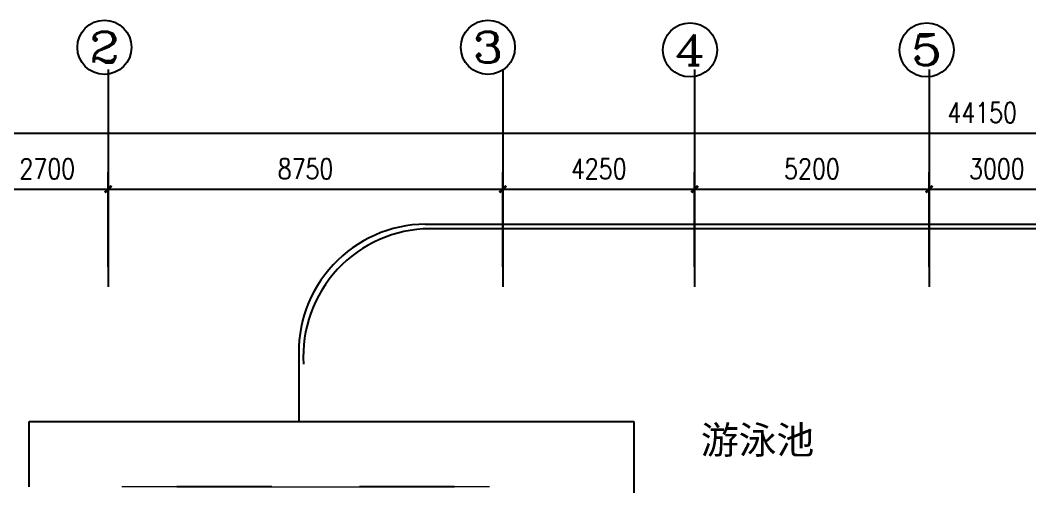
# Model space of a CAD drawing. Extents: x 1487452 to 1619693, y 165319 to 350168.
# Drawn here: x 1512356 to 1534736, y 298136 to 308477 of the extents above; entities that cross this region are included whole.
import ezdxf
from ezdxf.enums import TextEntityAlignment as Align

# ---------------------------------------------------------------- set-up
doc = ezdxf.new("R2010")
doc.units = 0
doc.header["$LTSCALE"] = 1000
doc.header["$MEASUREMENT"] = 0
doc.layers.get('0').update_dxf_attribs({"linetype": 'CONTINUOUS'})
doc.layers.get('Defpoints').update_dxf_attribs({"linetype": 'CONTINUOUS'})
for name, color, linetype in [('AXIS', 3, 'CONTINUOUS'), ('AXIS_TEXT', 7, 'CONTINUOUS'), ('Dim3', 30, 'CONTINUOUS')]:
    doc.layers.add(name, color=color, linetype=linetype)
doc.styles.add('_TCH_AXIS', font='COMPLEX', dxfattribs={"bigfont": 'GBCBIG'})
doc.styles.add('DIM_FONT', font='SIMPLEX.shx', dxfattribs={"width": 0.8})
doc.styles.add('黑体', font='SIMHEI.TTF')
doc.dimstyles.new('DIMN150', dxfattribs={"dimscale": 1.5, "dimtxt": 300, "dimasz": 100, "dimexe": 250, "dimexo": 300, "dimgap": 150, "dimtad": 1, "dimdec": 0, "dimzin": 0, "dimdsep": 46, "dimtxsty": 'DIM_FONT', "dimblk": 'ARCHTICK', "dimcen": 0.09, "dimclrt": 7, "dimazin": 2, "dimtfac": 1, "dimtdec": 0, "dimtix": 1, "dimtmove": 2, "dimatfit": 3, "dimldrblk": 'ARCHTICK', "dimfxl": 1, "dimtolj": 1, "dimtzin": 0, "dimarcsym": 0})

# ---------------------------------------------------------------- blocks, each defined once
blk = doc.blocks.new('_ArchTick')
at = {"color": 0, "linetype": 'ByBlock', "const_width": 0.4}
blk.add_lwpolyline([(-0.5, -0.5), (0.5, 0.5)], dxfattribs=at)
blk = doc.blocks.new('*D97')
at = {"layer": 'AXIS', "color": 0, "linetype": 'Continuous', "lineweight": -2, "transparency": 16777216}
for p, q in [((1511606, 303014), (1511606, 305108)), ((1514306, 303014), (1514306, 305108)), ((1511606, 304733), (1514306, 304733))]:
    blk.add_line(p, q, dxfattribs=at)
at = {"layer": 'Defpoints', "color": 0, "linetype": 'Continuous', "transparency": 16777216}
for p in [(1514306, 304733), (1511606, 302564), (1514306, 302564)]:
    blk.add_point(p, dxfattribs=at)
at = {"layer": 'AXIS', "color": 0, "linetype": 'Continuous', "lineweight": -2, "transparency": 16777216, "xscale": 150, "yscale": 150, "zscale": 150, "rotation": 180}
blk.add_blockref('_ArchTick', (1511606, 304733), dxfattribs=at)
at = {"layer": 'AXIS', "color": 0, "linetype": 'Continuous', "lineweight": -2, "transparency": 16777216, "xscale": 150, "yscale": 150, "zscale": 150}
blk.add_blockref('_ArchTick', (1514306, 304733), dxfattribs=at)
at = {"layer": 'AXIS', "color": 2, "linetype": 'Continuous', "transparency": 16777216, "insert": (1512956, 305183), "char_height": 450, "attachment_point": 5, "style": 'DIM_FONT'}
blk.add_mtext('\\A1;2700', dxfattribs=at)
blk = doc.blocks.new('*D98')
at = {"layer": 'AXIS', "color": 0, "linetype": 'Continuous', "lineweight": -2, "transparency": 16777216}
for p, q in [((1514306, 303014), (1514306, 305108)), ((1523056, 303014), (1523056, 305108)), ((1514306, 304733), (1523056, 304733))]:
    blk.add_line(p, q, dxfattribs=at)
at = {"layer": 'Defpoints', "color": 0, "linetype": 'Continuous', "transparency": 16777216}
for p in [(1523056, 304733), (1514306, 302564), (1523056, 302564)]:
    blk.add_point(p, dxfattribs=at)
at = {"layer": 'AXIS', "color": 0, "linetype": 'Continuous', "lineweight": -2, "transparency": 16777216, "xscale": 150, "yscale": 150, "zscale": 150, "rotation": 180}
blk.add_blockref('_ArchTick', (1514306, 304733), dxfattribs=at)
at = {"layer": 'AXIS', "color": 0, "linetype": 'Continuous', "lineweight": -2, "transparency": 16777216, "xscale": 150, "yscale": 150, "zscale": 150}
blk.add_blockref('_ArchTick', (1523056, 304733), dxfattribs=at)
at = {"layer": 'AXIS', "color": 2, "linetype": 'Continuous', "transparency": 16777216, "insert": (1518681, 305183), "char_height": 450, "attachment_point": 5, "style": 'DIM_FONT'}
blk.add_mtext('\\A1;8750', dxfattribs=at)
blk = doc.blocks.new('*D99')
at = {"layer": 'AXIS', "color": 0, "linetype": 'Continuous', "lineweight": -2, "transparency": 16777216}
for p, q in [((1523056, 303014), (1523056, 305108)), ((1527306, 303014), (1527306, 305108)), ((1523056, 304733), (1527306, 304733))]:
    blk.add_line(p, q, dxfattribs=at)
at = {"layer": 'Defpoints', "color": 0, "linetype": 'Continuous', "transparency": 16777216}
for p in [(1527306, 304733), (1523056, 302564), (1527306, 302564)]:
    blk.add_point(p, dxfattribs=at)
at = {"layer": 'AXIS', "color": 0, "linetype": 'Continuous', "lineweight": -2, "transparency": 16777216, "xscale": 150, "yscale": 150, "zscale": 150, "rotation": 180}
blk.add_blockref('_ArchTick', (1523056, 304733), dxfattribs=at)
at = {"layer": 'AXIS', "color": 0, "linetype": 'Continuous', "lineweight": -2, "transparency": 16777216, "xscale": 150, "yscale": 150, "zscale": 150}
blk.add_blockref('_ArchTick', (1527306, 304733), dxfattribs=at)
at = {"layer": 'AXIS', "color": 2, "linetype": 'Continuous', "transparency": 16777216, "insert": (1525181, 305183), "char_height": 450, "attachment_point": 5, "style": 'DIM_FONT'}
blk.add_mtext('\\A1;4250', dxfattribs=at)
blk = doc.blocks.new('*D100')
at = {"layer": 'AXIS', "color": 0, "linetype": 'Continuous', "lineweight": -2, "transparency": 16777216}
for p, q in [((1527306, 303014), (1527306, 305108)), ((1532506, 303014), (1532506, 305108)), ((1527306, 304733), (1532506, 304733))]:
    blk.add_line(p, q, dxfattribs=at)
at = {"layer": 'Defpoints', "color": 0, "linetype": 'Continuous', "transparency": 16777216}
for p in [(1532506, 304733), (1527306, 302564), (1532506, 302564)]:
    blk.add_point(p, dxfattribs=at)
at = {"layer": 'AXIS', "color": 0, "linetype": 'Continuous', "lineweight": -2, "transparency": 16777216, "xscale": 150, "yscale": 150, "zscale": 150, "rotation": 180}
blk.add_blockref('_ArchTick', (1527306, 304733), dxfattribs=at)
at = {"layer": 'AXIS', "color": 0, "linetype": 'Continuous', "lineweight": -2, "transparency": 16777216, "xscale": 150, "yscale": 150, "zscale": 150}
blk.add_blockref('_ArchTick', (1532506, 304733), dxfattribs=at)
at = {"layer": 'AXIS', "color": 2, "linetype": 'Continuous', "transparency": 16777216, "insert": (1529906, 305183), "char_height": 450, "attachment_point": 5, "style": 'DIM_FONT'}
blk.add_mtext('\\A1;5200', dxfattribs=at)
blk = doc.blocks.new('*D101')
at = {"layer": 'AXIS', "color": 0, "linetype": 'Continuous', "lineweight": -2, "transparency": 16777216}
for p, q in [((1532506, 303014), (1532506, 305108)), ((1535506, 303014), (1535506, 305108)), ((1532506, 304733), (1535506, 304733))]:
    blk.add_line(p, q, dxfattribs=at)
at = {"layer": 'Defpoints', "color": 0, "linetype": 'Continuous', "transparency": 16777216}
for p in [(1535506, 304733), (1532506, 302564), (1535506, 302564)]:
    blk.add_point(p, dxfattribs=at)
at = {"layer": 'AXIS', "color": 0, "linetype": 'Continuous', "lineweight": -2, "transparency": 16777216, "xscale": 150, "yscale": 150, "zscale": 150, "rotation": 180}
blk.add_blockref('_ArchTick', (1532506, 304733), dxfattribs=at)
at = {"layer": 'AXIS', "color": 0, "linetype": 'Continuous', "lineweight": -2, "transparency": 16777216, "xscale": 150, "yscale": 150, "zscale": 150}
blk.add_blockref('_ArchTick', (1535506, 304733), dxfattribs=at)
at = {"layer": 'AXIS', "color": 2, "linetype": 'Continuous', "transparency": 16777216, "insert": (1534006, 305183), "char_height": 450, "attachment_point": 5, "style": 'DIM_FONT'}
blk.add_mtext('\\A1;3000', dxfattribs=at)
blk = doc.blocks.new('*D105')
at = {"layer": 'AXIS', "color": 0, "linetype": 'Continuous', "lineweight": -2, "transparency": 16777216}
for p, q in [((1511606, 302539), (1511606, 306352)), ((1555756, 302539), (1555756, 306352)), ((1511606, 305977), (1555756, 305977))]:
    blk.add_line(p, q, dxfattribs=at)
at = {"layer": 'Defpoints', "color": 0, "linetype": 'Continuous', "transparency": 16777216}
for p in [(1555756, 305977), (1511606, 302089), (1555756, 302089)]:
    blk.add_point(p, dxfattribs=at)
at = {"layer": 'AXIS', "color": 0, "linetype": 'Continuous', "lineweight": -2, "transparency": 16777216, "xscale": 150, "yscale": 150, "zscale": 150, "rotation": 180}
blk.add_blockref('_ArchTick', (1511606, 305977), dxfattribs=at)
at = {"layer": 'AXIS', "color": 0, "linetype": 'Continuous', "lineweight": -2, "transparency": 16777216, "xscale": 150, "yscale": 150, "zscale": 150}
blk.add_blockref('_ArchTick', (1555756, 305977), dxfattribs=at)
at = {"layer": 'AXIS', "color": 2, "linetype": 'Continuous', "transparency": 16777216, "insert": (1533681, 306427), "char_height": 450, "attachment_point": 5, "style": 'DIM_FONT'}
blk.add_mtext('\\A1;44150', dxfattribs=at)

msp = doc.modelspace()

# ---------------------------------------------------------------- linework, layer by layer
at = {"lineweight": 13}
for p, q in [((1515831, 298135.6), (1514606, 298135.6)), ((1517931, 298135.6), (1519881, 298135.6)), ((1522756, 298135.6), (1521981, 298135.6))]:
    msp.add_line(p, q, dxfattribs=at)
at = {"layer": 'AXIS', "linetype": 'Continuous'}
for p, q in [((1514306, 307386.3), (1514306, 302564.4)), ((1523056, 307386.3), (1523056, 302564.4)), ((1527306, 307386.3), (1527306, 302564.4)), ((1532506, 307386.3), (1532506, 302564.4))]:
    msp.add_line(p, q, dxfattribs=at)
for centre in [(1514223.6, 307877.3), (1522723.6, 307877.3), (1527204.7, 307819.3), (1532450.4, 307819.3)]:
    msp.add_circle(centre, 600, dxfattribs=at)
at = {"layer": 'Dim3', "color": 251, "ltscale": 0.4}
for p, q in [((1521334.5, 303957.7), (1546702, 303957.7)), ((1521434.5, 303857.7), (1546802, 303857.7)), ((1518534.8, 300956.1), (1518534.8, 299585.6)), ((1512555.9, 298135.6), (1512555.9, 299585.6)), ((1512555.9, 299585.6), (1525955.9, 299585.6)), ((1525955.9, 299585.6), (1525955.9, 296685.6)), ((1517931, 298135.6), (1515831, 298135.6)), ((1521981, 298135.6), (1519881, 298135.6))]:
    msp.add_line(p, q, dxfattribs=at)
for centre in [(1521365, 301121.6), (1521465, 301021.6)]:
    msp.add_arc(centre, 2835, 90.61707, 183.34732, dxfattribs=at)

# ---------------------------------------------------------------- texts
at = {"layer": 'AXIS_TEXT', "color": 2, "linetype": 'Continuous', "style": '_TCH_AXIS'}
for s, width, p, p2 in [('2', 1.5, (1513884.2, 307537.8), (1514563, 307537.8)), ('3', 1.5, (1522384.2, 307537.8), (1523063, 307537.8)), ('4', 1.3125, (1526865.2, 307479.9), (1527544.1, 307479.9)), ('5', 1.5, (1532111, 307479.9), (1532789.8, 307479.9))]:
    msp.add_text(s, height=678.8, dxfattribs=dict(at, width=width)).set_placement(p, p2, align=Align.FIT)
at = {"layer": 'Dim3', "color": 2, "ltscale": 0.4, "style": '黑体'}
msp.add_text('游泳池', height=614.4, dxfattribs=at).set_placement((1527444.1, 299173.2), align=Align.MIDDLE_LEFT)

# ---------------------------------------------------------------- dimensions: what is measured, and where the dimension line sits
at = {"layer": 'AXIS', "linetype": 'Continuous'}
for base, p1, p2, picture, middle in [((1555756, 305977.3), (1511606, 302089.1), (1555756, 302089.1), '*D105', (1533681, 306427.3)), ((1514306, 304732.7), (1511606, 302564.4), (1514306, 302564.4), '*D97', (1512956, 305182.7)), ((1523056, 304732.7), (1514306, 302564.4), (1523056, 302564.4), '*D98', (1518681, 305182.7)), ((1527306, 304732.7), (1523056, 302564.4), (1527306, 302564.4), '*D99', (1525181, 305182.7)), ((1532506, 304732.7), (1527306, 302564.4), (1532506, 302564.4), '*D100', (1529906, 305182.7)), ((1535506, 304732.7), (1532506, 302564.4), (1535506, 302564.4), '*D101', (1534006, 305182.7))]:
    dim = msp.add_linear_dim(base=base, p1=p1, p2=p2, dimstyle='DIMN150', override={"dimclrt": 2}, dxfattribs=at)
    dim.commit()
    dim.dimension.update_dxf_attribs({"geometry": picture, "text_midpoint": middle})

doc.saveas('drawing.dxf')
